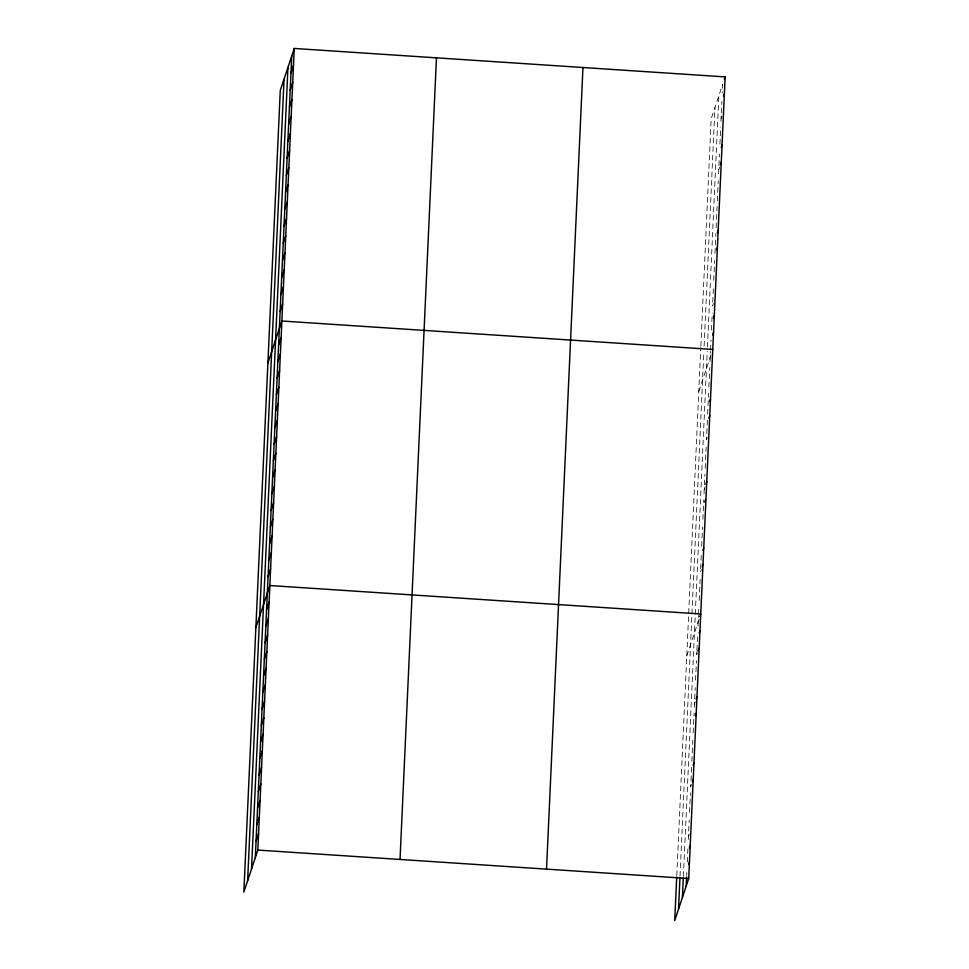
<?xml version="1.0" encoding="UTF-8"?>
<svg xmlns="http://www.w3.org/2000/svg" width="969" height="969" viewBox="0 0 969 969"><rect width="100%" height="100%" fill="white"/><g stroke="black" fill="none" stroke-linecap="round" stroke-linejoin="round"><path stroke-width="0.73" stroke-dasharray="4.84 3.63" d="M676.786 875.455L700.781 347.471M700.853 346.054L711.173 118.933L722.632 84.473L722.244 93M680.02 876.109L703.857 351.723M704.112 346.042L714.952 107.559M683.375 876.424L707.237 351.359M707.431 347.108L718.853 95.846M686.682 875.576L686.815 872.572M687.287 862.047L687.978 847.015M688.317 839.505L689.201 819.968M689.54 812.446L690.437 792.908M691.6 767.363L690.703 786.901L691.551 784.369M691.866 761.343L692.823 740.304M693.162 732.782L694.058 713.245M694.325 707.237L695.221 687.699M695.56 680.177L696.445 660.64M696.856 651.628L696.723 654.632L697.559 652.101M696.929 650.114L697.68 633.593M698.019 626.071L698.492 615.545M698.564 614.043L698.903 606.533M699.182 600.526L700.139 579.474M701.229 555.431L700.478 571.964L701.314 569.433M701.641 546.407L702.525 526.87M702.864 519.36L703.748 499.822M704.027 493.802L704.366 486.293M704.439 484.791L704.911 474.265M705.19 468.257L706.147 447.206M707.37 420.158L706.486 439.696L707.322 437.164M707.649 414.138L708.605 393.099M708.872 387.091L709.768 367.554M710.035 361.534L710.507 351.347M710.568 349.93L711.016 339.998M711.464 330.054L712.239 313.023M713.341 288.895L712.566 305.925L713.402 303.394M713.729 280.368L714.625 260.504M714.952 253.406L715.861 233.529M716.115 227.848L717.084 206.554M717.339 200.874L718.247 181.009M718.562 173.911L719.47 154.035M719.919 144.102L720.694 127.06M720.948 121.379L721.857 101.515M721.081 118.545L721.929 116.014M718.756 169.648L719.604 167.128M698.782 391.476L711.089 354.497M704.233 489.297L705.069 486.765M686.755 656.013L699.061 619.034M694.458 704.233L695.306 701.701M688.45 836.501L689.298 833.97"/><path stroke-width="1.45" d="M247.628 880.736L284.062 79.107M251.528 869.023L287.963 67.394M255.307 857.65L291.742 56.032M294.261 48.45L280.283 90.48L243.849 892.098L257.827 850.067L294.261 48.45L725.151 76.902L688.717 878.52L674.739 920.55L676.713 876.957M400.027 859.455L436.462 57.837M546.528 869.132L582.963 67.515M678.518 909.176L679.959 877.611M682.418 897.464L683.302 877.926M686.197 886.102L686.609 877.078M290.966 73.063L293.486 65.48M290.191 90.093L292.711 82.522M289.416 107.135L291.935 99.553M288.641 124.165L291.16 116.583M287.866 141.208L290.397 133.625M287.09 158.238L289.622 150.655M286.327 175.268L288.847 167.685M285.552 192.31L288.072 184.728M284.777 209.34L287.296 201.758M284.002 226.371L286.521 218.8M283.227 243.413L285.746 235.83M282.451 260.443L284.971 252.861M281.676 277.473L284.196 269.903M280.901 294.515L283.42 286.933M280.126 311.546L282.645 303.963M267.892 363.036L281.87 321.005L712.76 349.446M278.6 345.109L281.119 337.539M277.849 361.643L280.368 354.073M277.098 378.176L279.617 370.606M276.347 394.71L278.866 387.14M275.596 411.244L278.115 403.673M274.845 427.777L277.364 420.207M274.094 444.311L276.613 436.74M273.343 460.844L275.862 453.274M272.592 477.378L275.111 469.808M271.841 493.911L274.36 486.341M271.09 510.445L273.609 502.875M270.339 526.979L272.858 519.408M269.588 543.512L272.107 535.93M268.837 560.046L271.356 552.463M268.086 576.579L270.605 568.997M255.864 627.573L269.854 585.53L700.744 613.983L699.897 616.514M266.584 609.646L269.103 602.064M265.833 626.18L268.352 618.597M265.082 642.713L267.601 635.131M264.331 659.247L266.85 651.665M263.568 675.781L266.1 668.198M262.817 692.314L265.349 684.732M262.066 708.848L264.598 701.265M261.315 725.381L263.847 717.799M260.564 741.915L263.083 734.332M259.813 758.448L262.333 750.866M259.062 774.982L261.582 767.4M258.311 791.516L260.831 783.933M257.56 808.049L260.08 800.467M256.809 824.583L259.329 817M256.058 841.116L258.578 833.534M724.315 79.422L725.151 76.902M723.54 96.464L724.376 93.932M721.215 147.567L722.05 145.035M720.439 164.597L721.287 162.065M717.339 232.73L718.186 230.21M716.576 249.772L717.411 247.24M713.475 317.905L714.31 315.385M712.699 334.935L713.535 332.415M709.671 401.578L710.507 399.046M708.92 418.111L709.756 415.58M705.916 484.246L706.752 481.714M704.742 502.039L705.577 499.507M702.913 550.38L703.748 547.848M702.162 566.913L702.997 564.382M699.146 633.048L699.993 630.516M697.983 650.841L698.819 648.309M696.142 699.182L696.99 696.65M695.391 715.716L696.239 713.184M693.138 765.316L693.974 762.785M692.387 781.85L693.223 779.318M689.383 847.972L690.219 845.452M688.632 864.505L689.468 861.986M257.827 850.067L688.717 878.52"/></g></svg>
